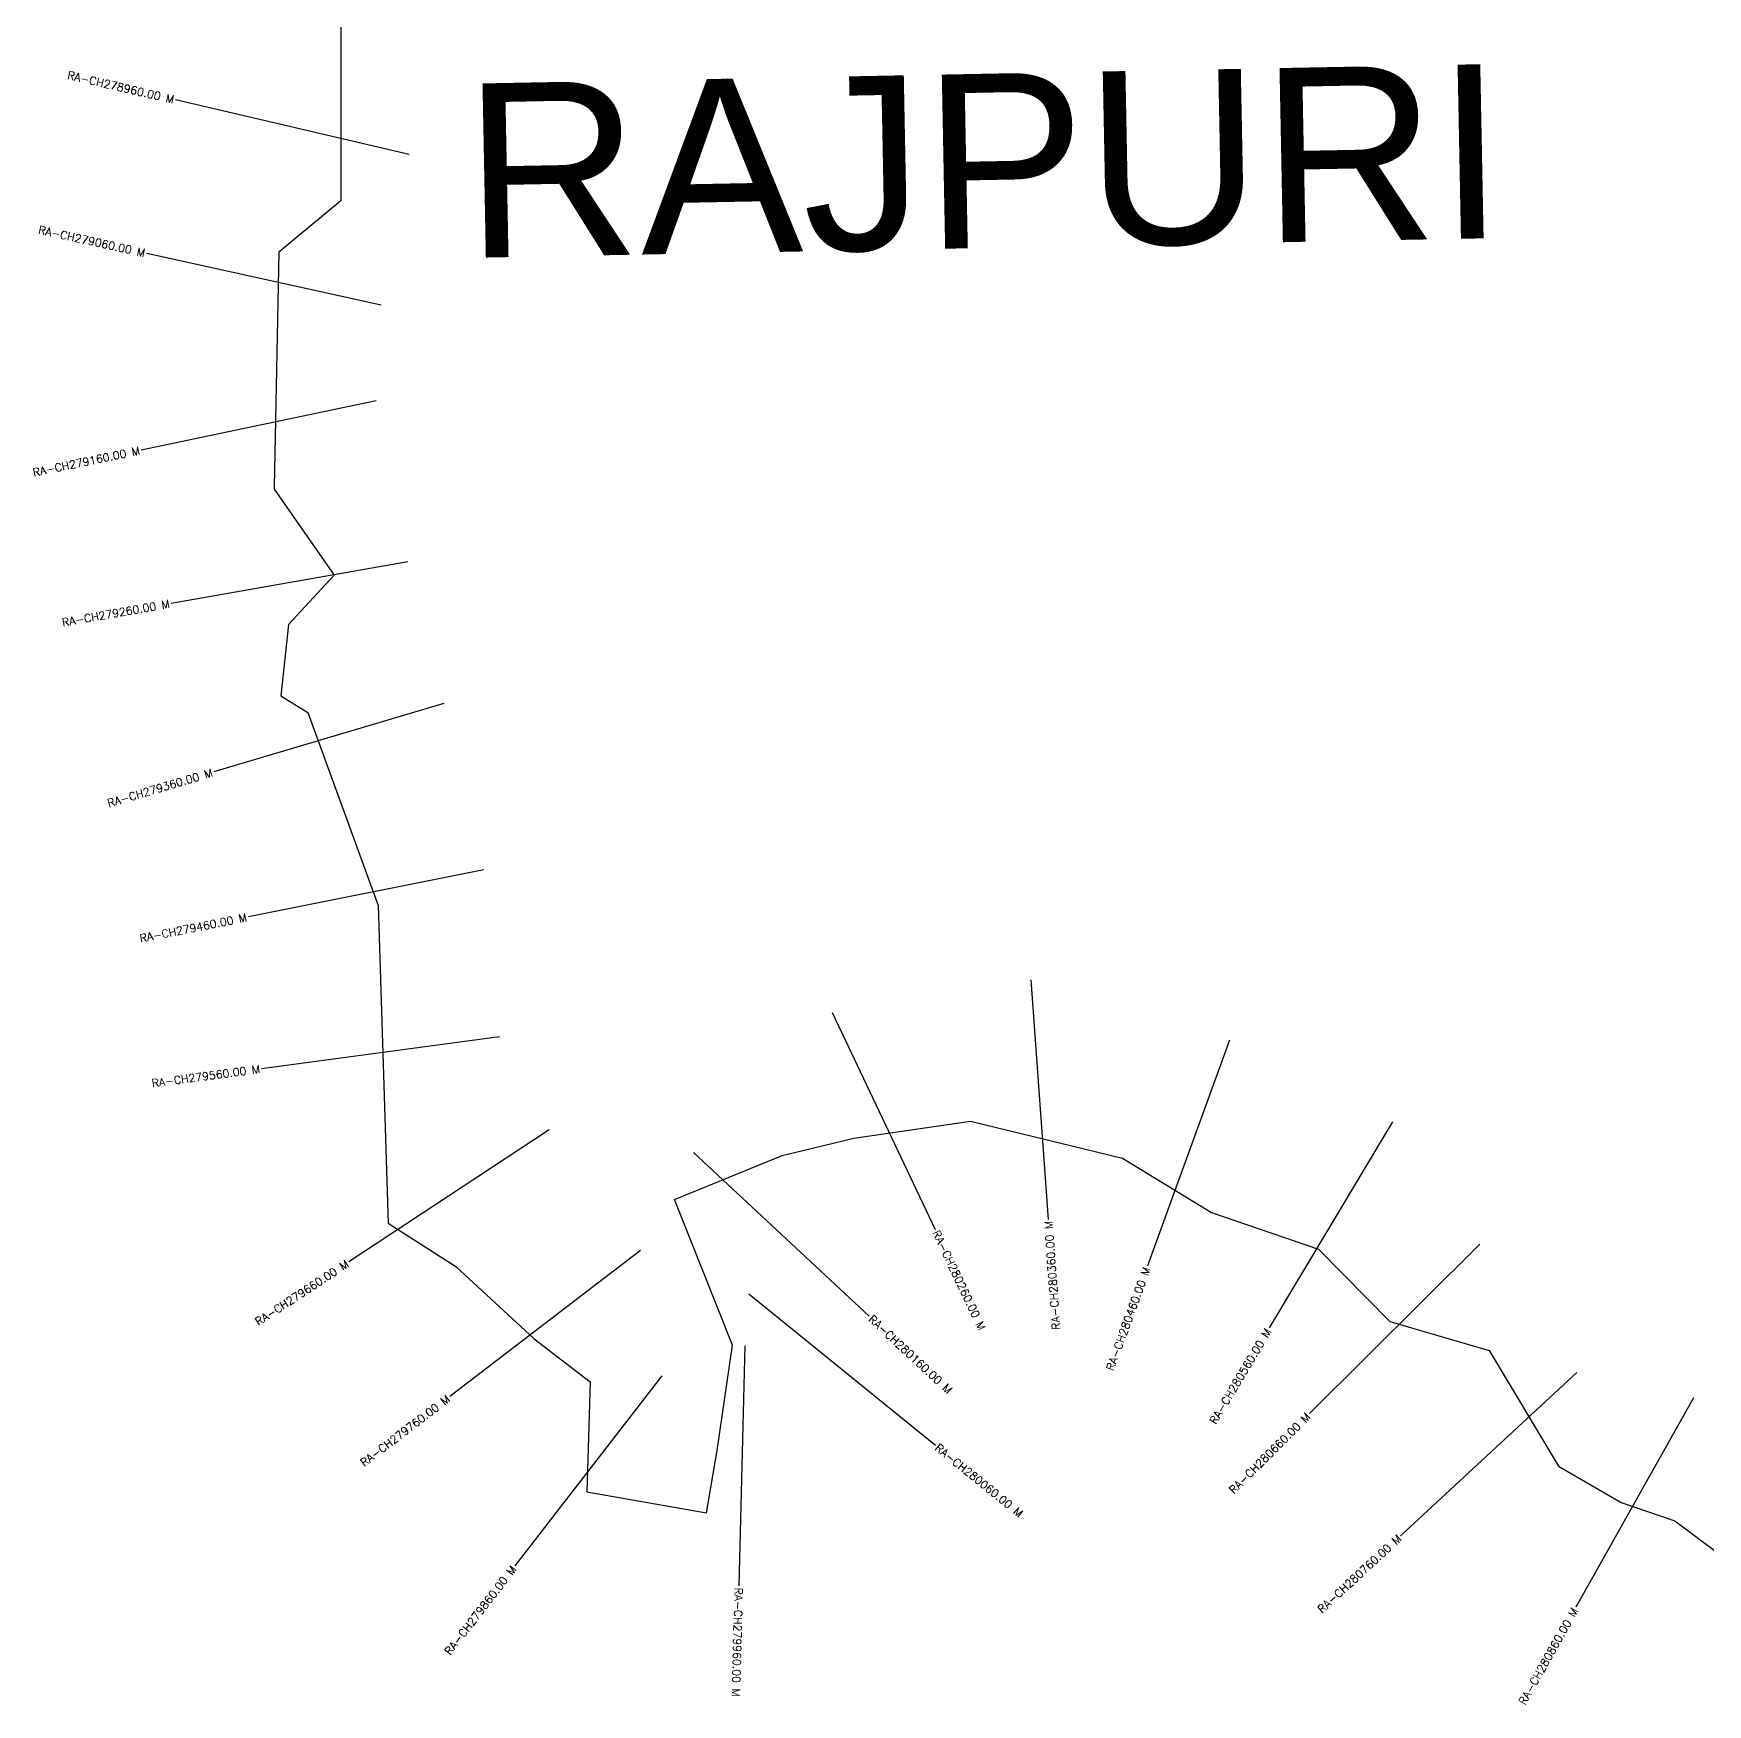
# Model space of a CAD drawing. Header units: metres. Extents: x 284784 to 286942, y 2024309 to 2026316.
# Drawn here: x 285113 to 286159, y 2024393 to 2025436 of the extents above; entities that cross this region are included whole.
import ezdxf
from ezdxf.enums import TextEntityAlignment as Align

# ---------------------------------------------------------------- set-up
doc = ezdxf.new("R2010")
doc.units = ezdxf.units.M
for name, color, linetype in [('CS', 134, 'Continuous'), ('CSMark', 6, 'Continuous'), ('VILLAGE BOUNDRY', 10, 'Continuous'), ('VILLAGE NAME', 250, 'Continuous')]:
    doc.layers.add(name, color=color, linetype=linetype)
doc.styles.get("Standard").update_dxf_attribs({"font": 'simplex.shx'})

msp = doc.modelspace()

# ---------------------------------------------------------------- linework, layer by layer
at = {"layer": 'CS'}
for p, q in [((285348.1, 2025360.4), (285202, 2025394.5)), ((285330.6, 2025266.3), (285184.1, 2025298.7)), ((285327.5, 2025206.6), (285180.7, 2025175.9)), ((285347.2, 2025106.1), (285199.4, 2025080.1)), ((285369.8, 2025017.6), (285226, 2024974.9)), ((285394.7, 2024913.8), (285247.6, 2024884.4)), ((285736.3, 2024845.1), (285747.2, 2024695.5)), ((285612.2, 2024824.7), (285676.6, 2024689.2)), ((285404.5, 2024809.5), (285255.8, 2024789.6)), ((285860.5, 2024807.4), (285809.3, 2024666.4)), ((285962.3, 2024756.4), (285885.3, 2024627.7)), ((285435.6, 2024751.4), (285310.3, 2024669)), ((285525.6, 2024737.2), (285635.5, 2024635)), ((286016.8, 2024680), (285910.5, 2024574.2)), ((285492.5, 2024676), (285373.4, 2024584.8)), ((285560.3, 2024649), (285676.8, 2024554.6)), ((285557.8, 2024616.6), (285553.9, 2024466.6)), ((285505.9, 2024597.8), (285414.1, 2024479.2)), ((286077.5, 2024599.8), (285967.4, 2024497.9)), ((286150.4, 2024584), (286076.8, 2024453.3))]:
    msp.add_line(p, q, dxfattribs=at)
at = {"layer": 'VILLAGE BOUNDRY'}
msp.add_lwpolyline([(285305.3, 2025460.4), (285305.3, 2025331.6), (285266.7, 2025299.4), (285263.7, 2025152.9), (285263.7, 2025151.4), (285301.3, 2025097.7), (285272.6, 2025066.9), (285267.9, 2025022.5), (285284.8, 2025012), (285328.7, 2024891.6), (285334.9, 2024693.1), (285377.1, 2024666), (285426.1, 2024621), (285461.1, 2024594), (285459, 2024525.3), (285533.7, 2024512.2), (285540.5, 2024551.2), (285550.1, 2024616.9), (285513.8, 2024708), (285581.1, 2024735.4), (285625.9, 2024746.3), (285698.7, 2024756.9), (285793.6, 2024733.7), (285849.3, 2024699.7), (285916.2, 2024676.9), (285960.6, 2024631.7), (286022.8, 2024613.6), (286066.1, 2024541.4), (286105.1, 2024518.7), (286138.6, 2024507.3), (286194.4, 2024465.7)], dxfattribs=at)

# ---------------------------------------------------------------- texts
at = {"layer": 'CSMark'}
for s, rotation, p in [('RA-CH278960.00 M', 346.8407, (285201.1, 2025394.7)), ('RA-CH279060.00 M', 347.5269, (285183.1, 2025298.9)), ('RA-CH279160.00 M', 11.8004, (285179.7, 2025175.7)), ('RA-CH279260.00 M', 9.9767, (285198.4, 2025080)), ('RA-CH279360.00 M', 16.5748, (285225, 2024974.6)), ('RA-CH279460.00 M', 11.3149, (285246.6, 2024884.2)), ('RA-CH279560.00 M', 7.6398, (285254.8, 2024789.5)), ('RA-CH280360.00 M', 94.2038, (285747.3, 2024694.5)), ('RA-CH279660.00 M', 33.3281, (285309.5, 2024668.4)), ('RA-CH280460.00 M', 70.0369, (285808.9, 2024665.5)), ('RA-CH280560.00 M', 59.1161, (285884.8, 2024626.8)), ('RA-CH279760.00 M', 37.3987, (285372.6, 2024584.2)), ('RA-CH280660.00 M', 44.8342, (285909.8, 2024573.5)), ('RA-CH280760.00 M', 42.7826, (285966.7, 2024497.3)), ('RA-CH279860.00 M', 52.2649, (285413.4, 2024478.4)), ('RA-CH280860.00 M', 60.6293, (286076.4, 2024452.4))]:
    msp.add_text(s, height=5, rotation=rotation, dxfattribs=at).set_placement(p, align=Align.MIDDLE_RIGHT)
for s, rotation, p in [('RA-CH280260.00 M', 295.3981, (285677, 2024688.3)), ('RA-CH280160.00 M', 317.064, (285636.2, 2024634.4)), ('RA-CH280060.00 M', 321.0021, (285677.6, 2024553.9)), ('RA-CH279960.00 M', 268.5318, (285553.9, 2024465.6))]:
    msp.add_text(s, height=5, rotation=rotation, dxfattribs=at).set_placement(p, align=Align.MIDDLE_LEFT)
at = {"layer": 'VILLAGE NAME', "insert": (285381.4, 2025404.6), "char_height": 108.748, "attachment_point": 1, "rotation": 1.1028}
msp.add_mtext_dynamic_manual_height_columns('{\\fArial|b0|i0|c0|p34;RAJPURI}', width=726.929, gutter_width=543.7, heights=[0], dxfattribs=at)

doc.saveas('drawing.dxf')
